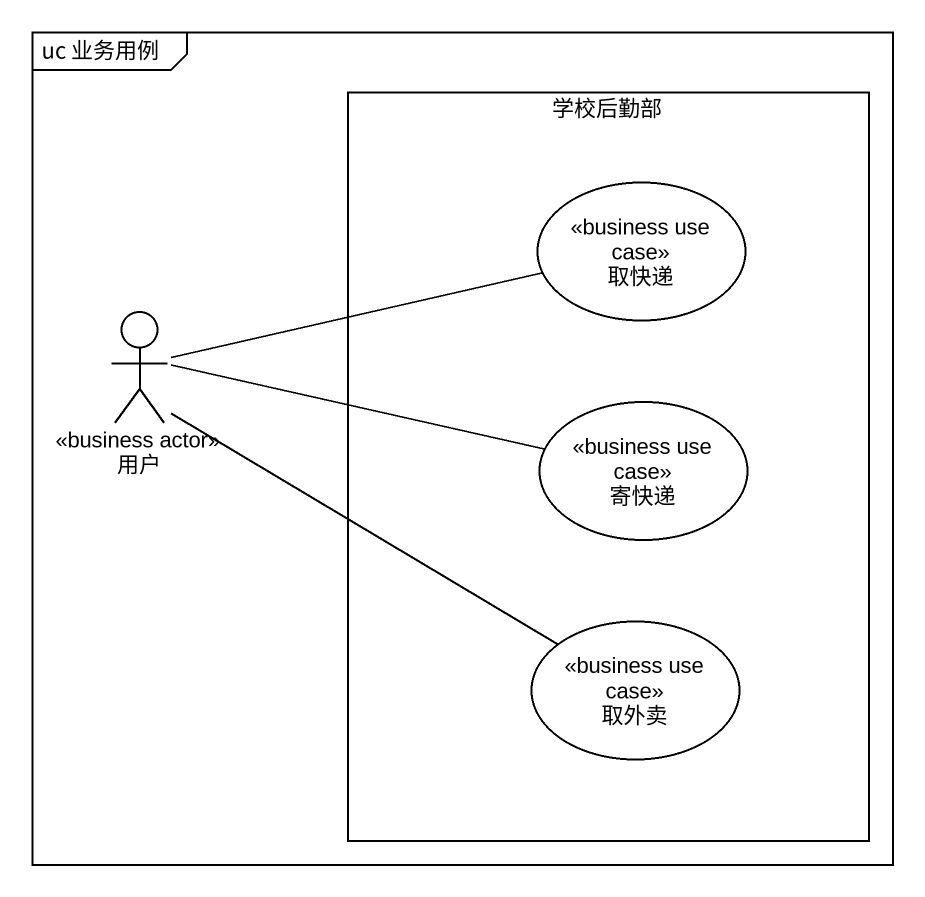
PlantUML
@startuml
mainframe uc 业务用例
rectangle 学校后勤部 {
  usecase 取快递 <<business use case>>
  usecase 寄快递 <<business use case>>
  usecase 取外卖 <<business use case>>
}
actor 用户 <<business actor>>
用户 -right- 取快递
用户 -right- 寄快递
用户 -right- 取外卖
@enduml
